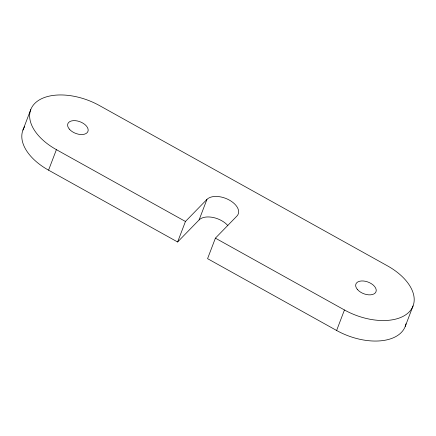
<?xml version="1.0" encoding="UTF-8"?>
<svg xmlns="http://www.w3.org/2000/svg" width="436" height="436" viewBox="0 0 436 436"><rect width="100%" height="100%" fill="white"/><g stroke="black" fill="none" stroke-linecap="round" stroke-linejoin="round"><path stroke-width="0.65" d="M22.934 130.102L30.765 109.589M215.406 238.149L236.895 216.082A17.489 10.104 20.9 0 0 229.369 200.091A17.489 10.104 20.9 0 0 206.936 199.41L199.105 219.918L177.615 241.985L48.565 170.165L56.402 149.652A50.44 29.147 20.9 0 1 34.684 103.539A50.44 29.147 20.9 0 1 99.381 105.517L387.435 265.835A50.44 29.147 20.9 0 1 409.153 311.953A50.44 29.147 20.9 0 1 344.451 309.974L215.406 238.149L207.574 258.662L336.619 330.483A50.44 29.147 20.9 0 0 406.014 323.719M177.615 241.985L185.447 221.477L206.936 199.41M336.619 330.483L344.451 309.974M405.235 326.411L413.066 305.898M56.402 149.652L185.447 221.477M199.105 219.918A17.489 10.104 20.9 0 1 227.843 225.581M48.565 170.165A50.44 29.147 20.9 0 1 23.773 128.244M23.893 128.02A50.44 29.147 20.9 0 1 24.149 127.574M24.416 127.132A50.44 29.147 20.9 0 1 24.694 126.702M357.378 289.433A10.758 6.218 20.9 0 0 375.173 293.025A10.758 6.218 20.9 0 0 365.281 281.258A10.758 6.218 20.9 0 0 357.378 289.433M69.313 129.1A10.758 6.218 20.9 0 0 87.107 132.713A10.758 6.218 20.9 0 0 77.248 120.941A10.758 6.218 20.9 0 0 69.313 129.1"/></g></svg>
